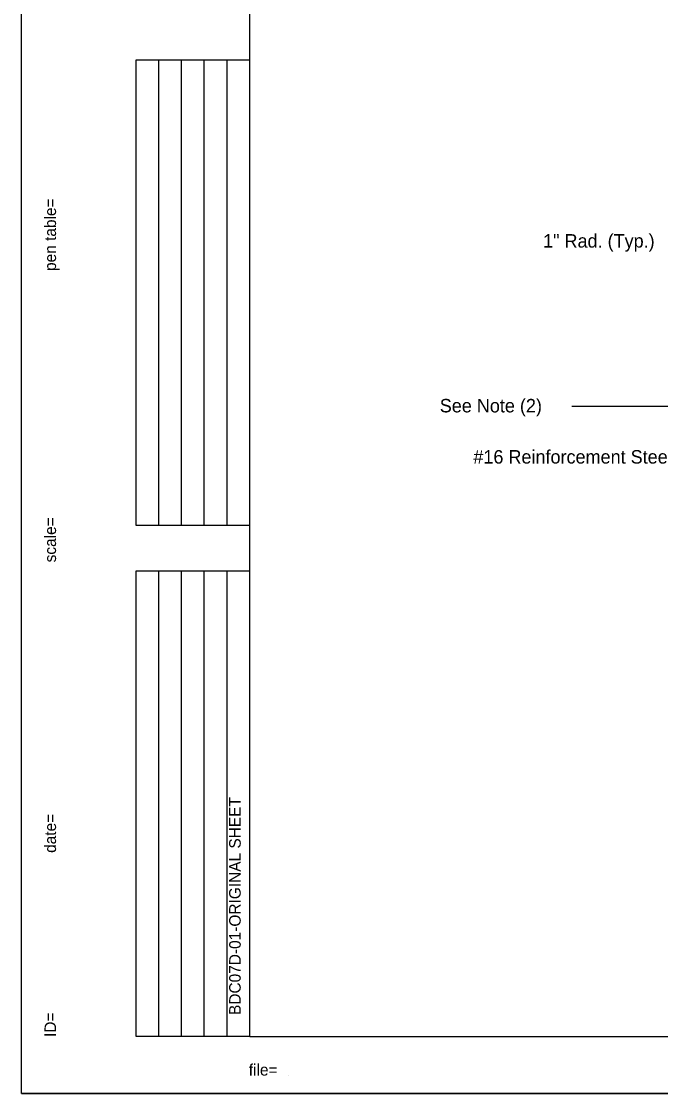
# Model space of a CAD drawing. Extents: x 499999.87 to 500002.82, y 499999.96 to 500001.79.
# Drawn here: x 499999.866 to 500000.333, y 499999.958 to 500000.742 of the extents above; entities that cross this region are included whole.
import ezdxf

# ---------------------------------------------------------------- set-up
doc = ezdxf.new("R2010")
doc.units = 0
for name, color, linetype in [('1', 7, 'Continuous'), ('41', 7, 'Continuous'), ('5', 7, 'Continuous')]:
    doc.layers.add(name, color=color, linetype=linetype)

msp = doc.modelspace()

# ---------------------------------------------------------------- linework, layer by layer
at = {"layer": '1'}
for p, q in [((500000.03314, 500000), (500000.03314, 500001.75)), ((499999.95013, 500000.37336), (499999.95013, 500000.71358)), ((499999.95013, 500000.71358), (500000.03314, 500000.71358)), ((499999.96686, 500000.37336), (499999.96686, 500000.71358)), ((499999.98327, 500000.37336), (499999.98327, 500000.71358)), ((500000, 500000.37336), (500000, 500000.71358)), ((500000.01673, 500000.37336), (500000.01673, 500000.71358)), ((500000.03314, 500000.37336), (499999.95013, 500000.37336)), ((499999.95013, 500000), (499999.95013, 500000.34022)), ((499999.95013, 500000.34022), (500000.03314, 500000.34022)), ((499999.96686, 500000), (499999.96686, 500000.34022)), ((499999.98327, 500000), (499999.98327, 500000.34022)), ((500000, 500000), (500000, 500000.34022)), ((500000.01673, 500000), (500000.01673, 500000.34022)), ((500000.03314, 500000), (499999.95013, 500000)), ((500000.03314, 500000), (500002.78314, 500000)), ((499999.86647, 499999.95833), (500002.8248, 499999.95833))]:
    msp.add_line(p, q, dxfattribs=at)
at = {"layer": '41'}
msp.add_lwpolyline([(499999.86647, 500001.79167), (500002.8248, 500001.79167), (500002.8248, 499999.95833), (499999.86647, 499999.95833)], close=True, dxfattribs=at)
at = {"layer": '5'}
msp.add_line((500000.4498, 500000.4603), (500000.26837, 500000.4603), dxfattribs=at)

# ---------------------------------------------------------------- texts
at = {"layer": '1'}
for s, height, p in [('...................pentable..................', 0.000122, (499999.89173, 500000.62664)), ('pen table=', 0.008433, (499999.89173, 500000.55938)), ('......scale......', 0.000122, (499999.89173, 500000.3878)), ('scale=', 0.008433, (499999.89173, 500000.34646)), ('.......time......', 0.000122, (499999.89173, 500000.17126)), ('BDC07D-01-ORIGINAL SHEET', 0.0084331, (500000.02657, 500000.01575)), ('date=', 0.008433, (499999.89173, 500000.13419)), ('............who............', 0.000122, (499999.89173, 500000.02198)), ('ID=', 0.008433, (499999.89173, 499999.99967))]:
    msp.add_text(s, height=height, rotation=90, dxfattribs=at).set_placement(p)
for s, height, p in [('file=', 0.008433, (500000.03248, 499999.97146)), ('...................bob..................', 0.000122, (500000.06037, 499999.97146))]:
    msp.add_text(s, height=height, dxfattribs=at).set_placement(p)
at = {"layer": '5'}
for s, p in [('1" Rad. (Typ.)', (500000.24738, 500000.57644)), ('See Note (2)', (500000.17192, 500000.45604)), ('#16 Reinforcement Steel "A" @ 8"', (500000.19645, 500000.41864))]:
    msp.add_text(s, height=0.0098425, dxfattribs=at).set_placement(p)

doc.saveas('drawing.dxf')
